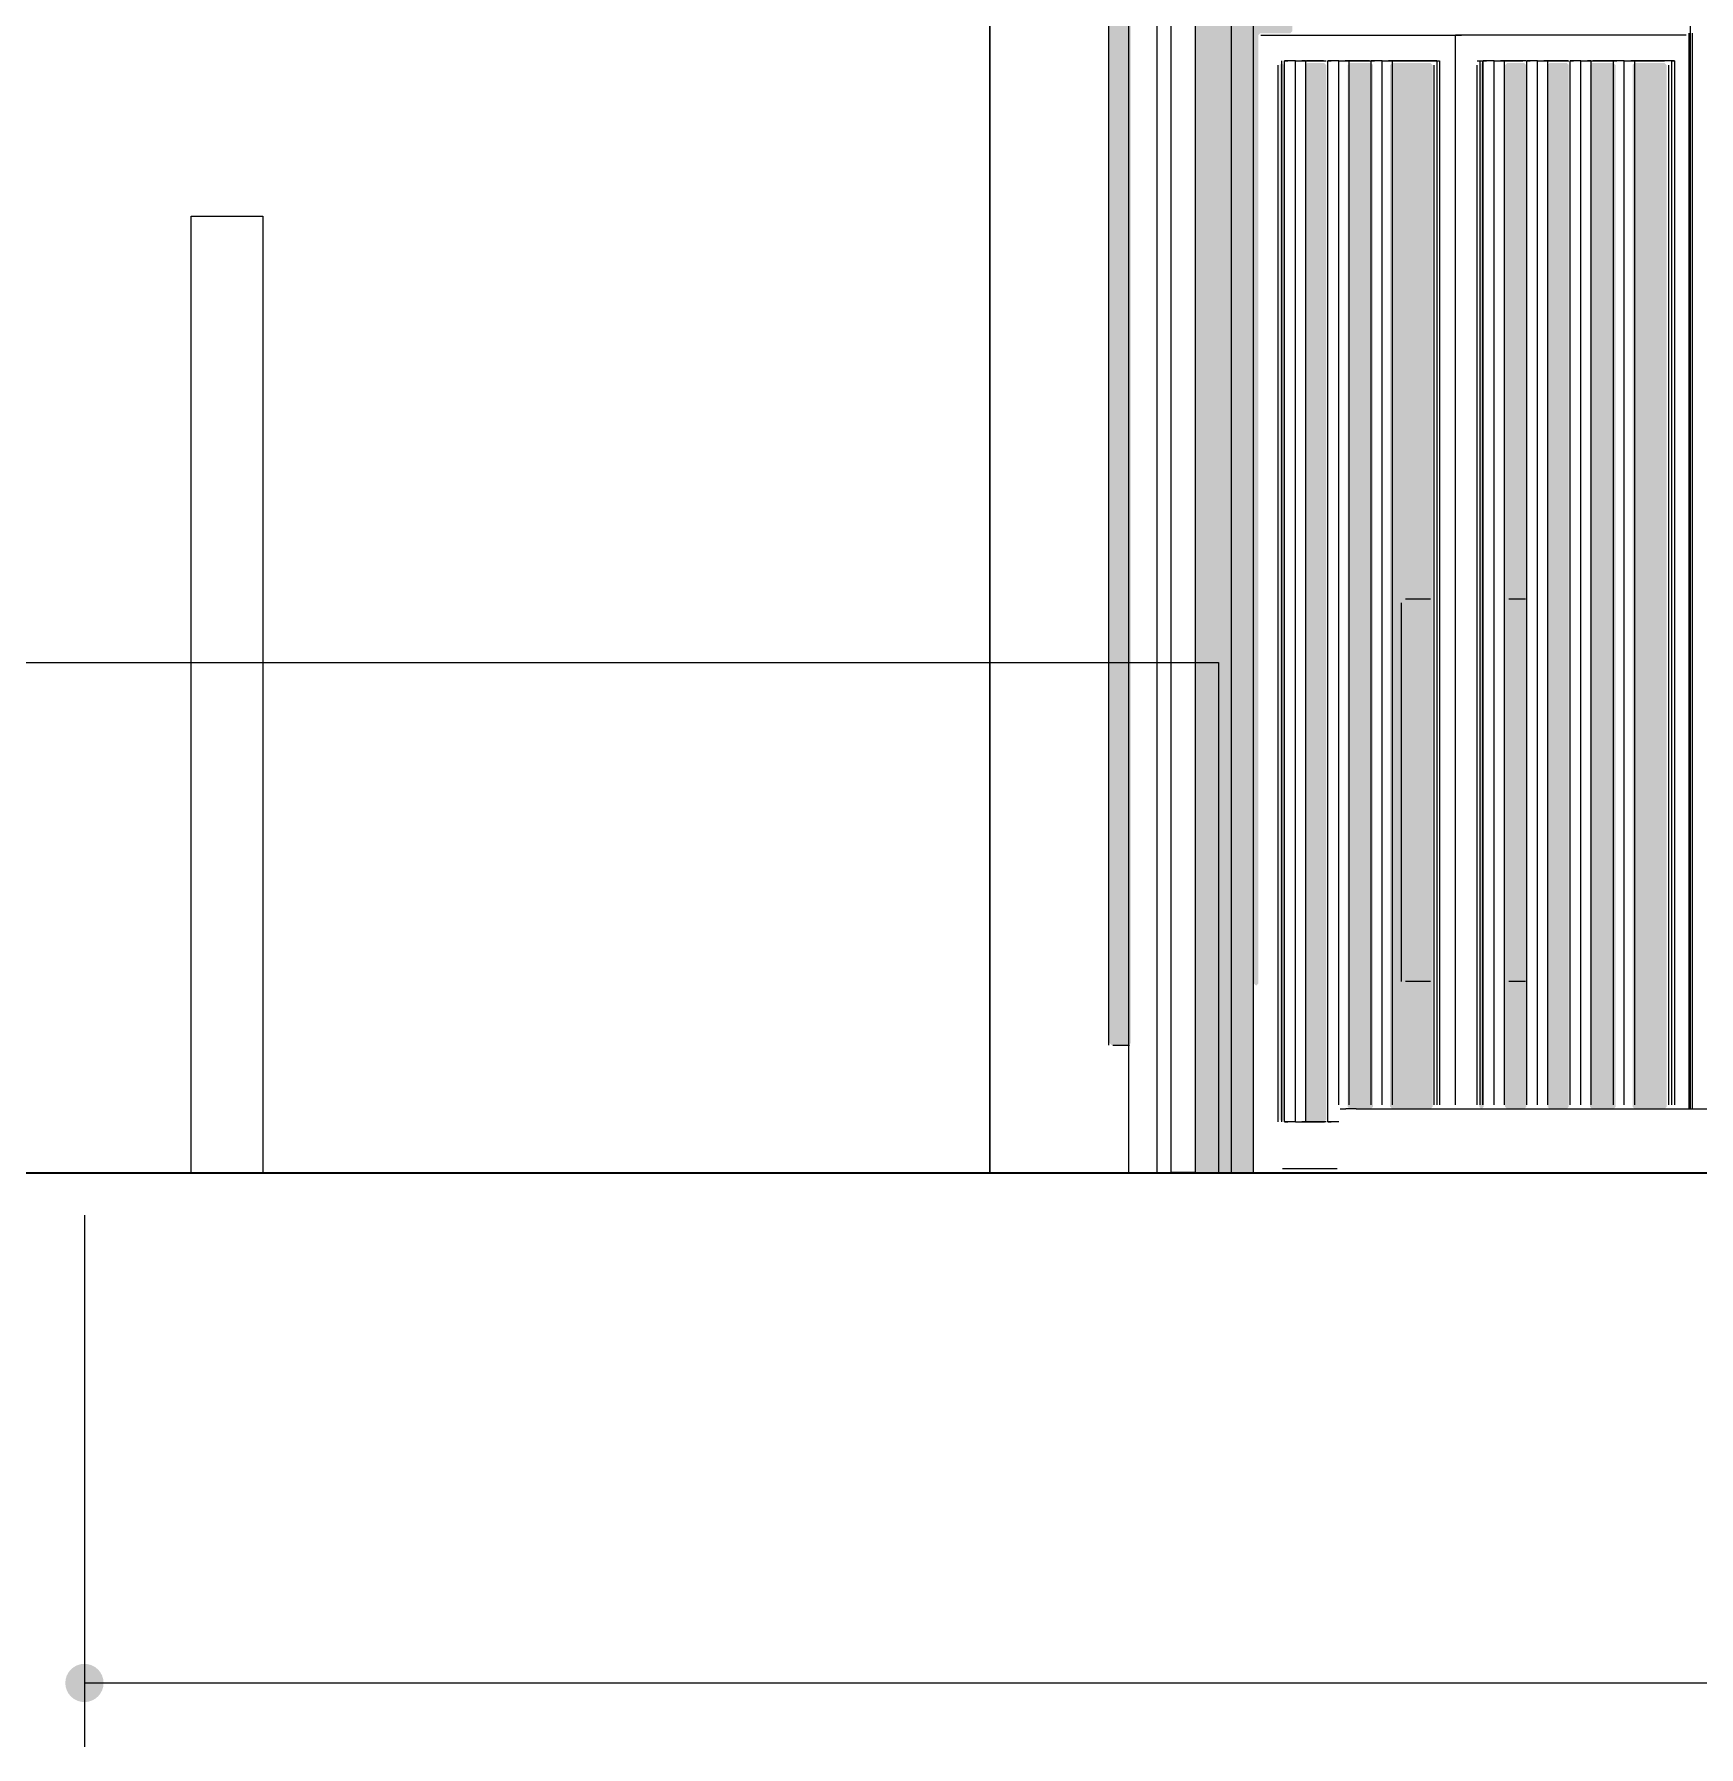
# Model space of a CAD drawing. Header units: millimetres. Extents: x 0 to 84100, y 0 to 59400.
# Drawn here: x 15177 to 19090, y 45297 to 49324 of the extents above; entities that cross this region are included whole.
import ezdxf

# ---------------------------------------------------------------- set-up
doc = ezdxf.new("R2010")
doc.units = ezdxf.units.MM
for name, color, linetype, lineweight in [('01_切断（構造・壁）', 7, 'Continuous', 35), ('09_立面の外形', 7, 'Continuous', 30), ('10_見えがかり', 7, 'Continuous', 13), ('12_見えがかり（ガラス）', 5, 'Continuous', 9), ('50_寸法', 3, 'Continuous', 9)]:
    doc.layers.add(name, color=color, linetype=linetype, lineweight=lineweight)

msp = doc.modelspace()

# ---------------------------------------------------------------- hatches: boundary and pattern name
at = {"layer": '10_見えがかり', "true_color": 0xbdbdbd}
msp.add_hatch(color=8, dxfattribs=at).paths.add_polyline_path([(18044.9, 50671.6), (18044.9, 46651.6), (18039.9, 46646.6), (17909.9, 46646.6), (17904.9, 46651.6), (17904.9, 50671.6), (17909.9, 50676.6), (18039.9, 50676.6)])
at = {"layer": '10_見えがかり', "true_color": 0xe9dcc4}
h = msp.add_hatch(color=8, dxfattribs=at)
h.paths.add_polyline_path([(18204.9, 50621.6), (18204.9, 50501.6), (18194.9, 50491.6), (18194.9, 50431.6), (18184.9, 50421.6), (18184.9, 50371.6), (18174.9, 50361.6), (18174.9, 50321.6), (18164.9, 50311.6), (18164.9, 50301.6), (18154.9, 50291.6), (18164.9, 50281.6), (18149.9, 50266.6), (18129.9, 50266.6), (18119.9, 50256.6), (18099.9, 50256.6), (18084.9, 50241.6), (18084.9, 50201.6), (18074.9, 50191.6), (18074.9, 49391.6), (18079.9, 49386.6), (18129.9, 49386.6), (18134.9, 49381.6), (18134.9, 49331.6), (18129.9, 49326.6), (18059.9, 49326.6), (18054.9, 49321.6), (18054.9, 47091.6), (18049.9, 47086.6), (18044.9, 47091.6), (18044.9, 50201.6), (18054.9, 50211.6), (18054.9, 50251.6), (18074.9, 50271.6), (18064.9, 50281.6), (18064.9, 50291.6), (18074.9, 50301.6), (18074.9, 50341.6), (18084.9, 50351.6), (18084.9, 50391.6), (18094.9, 50401.6), (18094.9, 50451.6), (18104.9, 50461.6), (18104.9, 50521.6), (18114.9, 50531.6), (18114.9, 50571.6), (18104.9, 50581.6), (18104.9, 50661.6), (18109.9, 50666.6), (18189.9, 50666.6), (18194.9, 50661.6), (18194.9, 50631.6)])
h.paths.add_polyline_path([(18089.9, 50286.6), (18084.9, 50281.6), (18089.9, 50276.6), (18129.9, 50276.6), (18134.9, 50281.6), (18129.9, 50286.6)], flags=0)
msp.add_hatch(color=8, dxfattribs=at).paths.add_polyline_path([(17734.9, 50331.6), (17734.9, 50291.6), (17724.9, 50281.6), (17724.9, 50251.6), (17714.9, 50241.6), (17714.9, 50221.6), (17719.9, 50216.6), (17749.9, 50216.6), (17754.9, 50211.6), (17754.9, 46951.6), (17749.9, 46946.6), (17709.9, 46946.6), (17704.9, 46951.6), (17704.9, 50361.6), (17709.9, 50366.6), (17739.9, 50366.6), (17744.9, 50361.6), (17744.9, 50341.6)])
at = {"layer": '12_見えがかり（ガラス）', "true_color": 0xdce9f2}
for points in [[(18114.9, 46771.6), (18109.9, 46766.6), (18104.9, 46771.6), (18104.9, 49251.6), (18109.9, 49256.6), (18114.9, 49251.6)], [(18214.9, 46771.6), (18209.9, 46766.6), (18169.9, 46766.6), (18164.9, 46771.6), (18164.9, 49251.6), (18169.9, 49256.6), (18209.9, 49256.6), (18214.9, 49251.6)], [(18324.9, 46801.6), (18319.9, 46796.6), (18269.9, 46796.6), (18264.9, 46801.6), (18264.9, 49251.6), (18269.9, 49256.6), (18319.9, 49256.6), (18324.9, 49251.6)], [(18464.9, 46801.6), (18459.9, 46796.6), (18369.9, 46796.6), (18364.9, 46801.6), (18364.9, 49251.6), (18369.9, 49256.6), (18459.9, 49256.6), (18464.9, 49251.6)], [(18584.9, 46801.6), (18579.9, 46796.6), (18574.9, 46801.6), (18574.9, 49251.6), (18579.9, 49256.6), (18584.9, 49251.6)], [(18684.9, 46801.6), (18679.9, 46796.6), (18639.9, 46796.6), (18634.9, 46801.6), (18634.9, 49251.6), (18639.9, 49256.6), (18679.9, 49256.6), (18684.9, 49251.6)], [(18784.9, 46801.6), (18779.9, 46796.6), (18739.9, 46796.6), (18734.9, 46801.6), (18734.9, 49251.6), (18739.9, 49256.6), (18779.9, 49256.6), (18784.9, 49251.6)], [(18894.9, 46801.6), (18889.9, 46796.6), (18839.9, 46796.6), (18834.9, 46801.6), (18834.9, 49251.6), (18839.9, 49256.6), (18889.9, 49256.6), (18894.9, 49251.6)], [(19014.9, 46801.6), (19009.9, 46796.6), (18939.9, 46796.6), (18934.9, 46801.6), (18934.9, 49251.6), (18939.9, 49256.6), (19009.9, 49256.6), (19014.9, 49251.6)]]:
    msp.add_hatch(color=8, dxfattribs=at).paths.add_polyline_path(points)
at = {"layer": '50_寸法'}
msp.add_hatch(color=7, dxfattribs=at).paths.add_polyline_path([(15339.9, 45446.6), (15339.1, 45437.8), (15336.5, 45429.3), (15332.3, 45421.6), (15326.7, 45414.7), (15319.9, 45409.2), (15312.1, 45405), (15303.7, 45402.4), (15294.9, 45401.6), (15286.1, 45402.4), (15277.7, 45405), (15269.9, 45409.2), (15263.1, 45414.7), (15257.5, 45421.6), (15253.3, 45429.3), (15250.8, 45437.8), (15249.9, 45446.6), (15250.8, 45455.3), (15253.3, 45463.8), (15257.5, 45471.6), (15263.1, 45478.4), (15269.9, 45484), (15277.7, 45488.1), (15286.1, 45490.7), (15294.9, 45491.6), (15303.7, 45490.7), (15312.1, 45488.1), (15319.9, 45484), (15326.7, 45478.4), (15332.3, 45471.6), (15336.5, 45463.8), (15339.1, 45455.3)])

# ---------------------------------------------------------------- linework, layer by layer
at = {"layer": '01_切断（構造・壁）'}
msp.add_lwpolyline([(12794.9, 46646.6), (67305.1, 46646.6)], dxfattribs=at)
at = {"layer": '09_立面の外形'}
msp.add_lwpolyline([(19322.3, 46646.6), (17619.5, 46646.6), (17615.5, 46646.6), (17610.5, 46646.6), (17603.3, 46646.6), (17602.1, 46646.6), (17596.1, 46646.6), (17595, 46646.6), (17586, 46646.6), (17584.5, 46646.6), (17578, 46646.6), (17573.6, 46646.6), (17565.1, 46646.6), (17561.6, 46646.6), (17548.7, 46646.6), (17512.5, 46646.6), (17507.8, 46646.6), (17498.9, 46646.6), (17494.7, 46646.6), (17486, 46646.6), (17482.5, 46646.6), (17477.1, 46646.6), (17473.9, 46646.6), (17471.4, 46646.6), (17463.1, 46646.6), (17461.5, 46646.6), (17454.7, 46646.6), (17452.6, 46646.6), (17447.3, 46646.6), (17434.2, 46646.6), (17432.7, 46646.6), (17431.2, 46646.6), (17428.1, 46646.6), (17426.9, 46646.6), (17424.9, 46646.6), (17424.4, 46646.6), (17423.8, 46646.6), (17423.8, 49946.6)], dxfattribs=at)
at = {"layer": '10_見えがかり'}
for points in [[(17906.4, 50668.1), (17906.4, 46646.6)], [(17992, 46646.6), (17992, 50668.1)], [(18043.2, 50668.1), (18043.2, 46646.6)], [(19071.1, 46796.6), (19071.1, 50556.6)], [(17849.2, 50233.5), (17849.2, 46647.6)], [(17750.8, 46646.6), (17750.8, 50209.2)], [(17817.5, 46646.6), (17817.5, 50216.6)], [(17703.4, 49314.5), (17703.4, 49496.6)], [(17703.4, 49132.3), (17703.4, 49314.5)], [(18060.9, 49321.6), (18518.3, 49321.6)], [(18518.3, 46806.3), (18518.3, 49321.6)], [(19060.9, 49321.6), (18518.3, 49321.6)], [(18518.3, 49321.6), (18532.3, 49321.6)], [(18518.3, 46806.3), (18518.3, 49321.6)], [(18518.3, 49321.6), (18532.4, 49321.6)], [(19067, 49326.6), (19067, 46797.5)], [(19070.8, 46806.3), (19070.8, 49321.6)], [(19074.9, 49326.6), (19074.9, 46797.5)], [(18142, 49261.6), (18116.5, 49261.6)], [(18116.5, 46766.6), (18116.5, 49261.6)], [(18116.5, 49261.6), (18124.4, 49261.6)], [(18142, 46766.6), (18142, 49261.6)], [(18142, 49261.6), (18165.6, 49261.6)], [(18165.6, 49261.6), (18157.1, 49261.6)], [(18161.2, 49261.6), (18210.6, 49261.6)], [(18165.6, 49261.6), (18165.6, 46766.6)], [(18244, 49261.6), (18218.5, 49261.6)], [(18218.5, 46766.6), (18218.5, 49261.6)], [(18218.5, 49261.6), (18226.4, 49261.6)], [(18244, 46806.5), (18244, 49261.6)], [(18244, 49261.6), (18267.6, 49261.6)], [(18267.6, 49261.6), (18259.1, 49261.6)], [(18259.9, 49261.6), (18319.2, 49261.6)], [(18267.6, 49261.6), (18267.6, 46806.5)], [(18346, 49261.6), (18320.5, 49261.6)], [(18320.5, 46806.5), (18320.5, 49261.6)], [(18320.5, 49261.6), (18328.4, 49261.6)], [(18346, 46806.5), (18346, 49261.6)], [(18346, 49261.6), (18369.6, 49261.6)], [(18358.7, 49261.6), (18457.5, 49261.6)], [(18369.6, 49261.6), (18361.1, 49261.6)], [(18369.6, 49261.6), (18369.6, 46806.5)], [(18569.3, 49261.6), (18579.1, 49261.6)], [(18569.3, 49261.6), (18583.3, 49261.6)], [(18609.5, 49261.6), (18584, 49261.6)], [(18584, 46806.5), (18584, 49261.6)], [(18584, 49261.6), (18591.8, 49261.6)], [(18609.5, 46806.5), (18609.5, 49261.6)], [(18609.5, 49261.6), (18633.1, 49261.6)], [(18633.1, 49261.6), (18624.6, 49261.6)], [(18628.1, 49261.6), (18677, 49261.6)], [(18633.1, 49261.6), (18633.1, 46806.5)], [(18711.5, 49261.6), (18686, 49261.6)], [(18686, 46806.5), (18686, 49261.6)], [(18686, 49261.6), (18693.8, 49261.6)], [(18711.5, 46806.5), (18711.5, 49261.6)], [(18711.5, 49261.6), (18735.1, 49261.6)], [(18726, 49261.6), (18784.8, 49261.6)], [(18735.1, 49261.6), (18726.6, 49261.6)], [(18735.1, 49261.6), (18735.1, 46806.5)], [(18813.5, 49261.6), (18788, 49261.6)], [(18788, 46806.5), (18788, 49261.6)], [(18788, 49261.6), (18795.8, 49261.6)], [(18813.5, 46806.5), (18813.5, 49261.6)], [(18813.5, 49261.6), (18837.1, 49261.6)], [(18837.1, 49261.6), (18828.6, 49261.6)], [(18833.7, 49261.6), (18892.5, 49261.6)], [(18837.1, 49261.6), (18837.1, 46806.5)], [(18915.5, 49261.6), (18890, 49261.6)], [(18890, 46806.5), (18890, 49261.6)], [(18890, 49261.6), (18897.8, 49261.6)], [(18915.5, 46806.5), (18915.5, 49261.6)], [(18915.5, 49261.6), (18939.1, 49261.6)], [(18939.1, 49261.6), (18930.6, 49261.6)], [(18931.6, 49261.6), (19010, 49261.6)], [(18939.1, 49261.6), (18939.1, 46806.5)], [(18101.9, 46766.6), (18101.9, 49251.6)], [(18467.4, 49251.6), (18467.4, 46806.5)], [(18569.3, 46806.5), (18569.3, 49251.6)], [(19019.8, 46806.5), (19019.8, 49251.6)], [(17703.4, 48950.2), (17703.4, 49132.3)], [(17703.4, 48768), (17703.4, 48950.2)], [(17703.4, 48585.9), (17703.4, 48768)], [(17703.4, 48403.7), (17703.4, 48585.9)], [(17703.4, 48221.6), (17703.4, 48403.7)], [(17703.4, 48039.4), (17703.4, 48221.6)], [(17703.4, 47857.3), (17703.4, 48039.4)], [(18391.4, 47096.6), (18391.4, 47986.6)], [(18401.1, 47996.6), (18459.4, 47996.6)], [(18644.1, 47996.6), (18682.9, 47996.6)], [(17703.5, 47675.1), (17703.4, 47857.3)], [(17703.5, 47493), (17703.5, 47675.1)], [(17703.5, 47310.9), (17703.5, 47493)], [(17703.5, 47128.7), (17703.5, 47310.9)], [(17703.5, 46946.6), (17703.5, 47128.7)], [(18459.4, 47096.6), (18401.1, 47096.6)], [(18682.9, 47096.6), (18644.1, 47096.6)], [(17713, 46946.6), (17750.9, 46946.6)], [(17713.1, 46946.6), (17751.8, 46946.6)], [(18142, 46766.6), (18116.5, 46766.6)], [(18116.5, 46766.6), (18124.4, 46766.6)], [(18142, 46766.6), (18165.6, 46766.6)], [(18165.6, 46766.6), (18157.1, 46766.6)], [(18161.2, 46766.6), (18210.6, 46766.6)], [(18244, 46766.6), (18218.5, 46766.6)], [(18218.5, 46766.6), (18226.4, 46766.6)], [(18247.4, 46796.6), (18252.9, 46796.6)], [(18252.9, 46796.6), (18261.1, 46796.6)], [(18271.8, 46796.6), (18261.1, 46796.6)], [(18285, 46796.6), (18271.8, 46796.6)], [(18285, 46796.6), (18300.6, 46796.6)], [(18300.6, 46796.6), (18318.6, 46796.6)], [(18318.7, 46796.6), (18339, 46796.6)], [(18339, 46796.6), (18361.5, 46796.6)], [(18361.6, 46796.6), (18386.2, 46796.6)], [(18386.2, 46796.6), (18412.9, 46796.6)], [(18412.9, 46796.6), (18441.5, 46796.6)], [(18441.5, 46796.6), (18471.8, 46796.6)], [(18471.8, 46796.6), (18503.8, 46796.6)], [(18503.8, 46796.6), (18537.2, 46796.6)], [(18537.2, 46796.6), (18618.2, 46796.6)], [(18618.2, 46796.6), (18621, 46796.6)], [(18621, 46796.6), (18770.2, 46796.6)], [(18770.2, 46796.6), (18773, 46796.6)], [(18773, 46796.6), (18922.4, 46796.6)], [(18922.4, 46796.6), (18925.2, 46796.6)], [(18925.2, 46796.6), (19074.7, 46796.6)], [(19074.7, 46796.6), (19077.6, 46796.6)], [(19077.6, 46796.6), (19227.2, 46796.6)], [(17424.4, 46646.6), (17426.9, 46646.6)], [(17424.4, 46646.6), (17433.8, 46646.6)], [(17426.9, 46646.6), (17431.2, 46646.6)], [(17431.2, 46646.6), (17437.1, 46646.6)], [(17431.2, 46646.6), (17450.4, 46646.6)], [(17437.1, 46646.6), (17444.3, 46646.6)], [(17437.1, 46646.6), (17466.6, 46646.6)], [(17444.3, 46646.6), (17452.6, 46646.6)], [(17444.3, 46646.6), (17584.5, 46646.6)], [(17452.6, 46646.6), (17461.5, 46646.6)], [(17452.6, 46646.6), (17584.5, 46646.6)], [(17461.5, 46646.6), (17471.4, 46646.6)], [(17461.5, 46646.6), (17584.5, 46646.6)], [(17471.4, 46646.6), (17482.5, 46646.6)], [(17471.4, 46646.6), (17584.5, 46646.6)], [(17482.5, 46646.6), (17494.7, 46646.6)], [(17482.5, 46646.6), (17584.5, 46646.6)], [(17494.7, 46646.6), (17507.8, 46646.6)], [(17494.7, 46646.6), (17584.5, 46646.6)], [(17507.8, 46646.6), (17521.4, 46646.6)], [(17507.8, 46646.6), (17584.5, 46646.6)], [(17521.4, 46646.6), (17535.1, 46646.6)], [(17521.4, 46646.6), (17584.5, 46646.6)], [(17535.1, 46646.6), (17548.7, 46646.6)], [(17535.4, 46646.6), (17584.5, 46646.6)], [(17546.2, 46646.6), (17584.5, 46646.6)], [(17548.7, 46646.6), (17561.6, 46646.6)], [(17556.1, 46646.6), (17584.5, 46646.6)], [(17556.2, 46646.6), (17584.5, 46646.6)], [(17561.6, 46646.6), (17573.6, 46646.6)], [(17564.6, 46646.6), (17584.5, 46646.6)], [(17565, 46646.6), (17584.5, 46646.6)], [(17565.5, 46646.6), (17584.5, 46646.6)], [(17573.6, 46646.6), (17584.5, 46646.6)], [(17574.6, 46646.6), (17584.5, 46646.6)], [(17574.6, 46646.6), (17584.5, 46646.6)], [(17575.1, 46646.6), (17584.5, 46646.6)], [(17575.2, 46646.6), (17584.5, 46646.6)], [(17602.1, 46646.6), (17584.5, 46646.6)], [(17614.9, 46646.6), (17584.5, 46646.6)], [(17619.5, 46646.6), (17584.5, 46646.6)], [(17623.8, 46646.6), (17584.5, 46646.6)], [(17593.5, 46646.6), (17584.5, 46646.6)], [(17592.5, 46646.6), (17584.5, 46646.6)], [(17584.5, 46646.6), (17594, 46646.6)], [(17602.1, 46646.6), (17594, 46646.6)], [(17602.1, 46646.6), (17609, 46646.6)], [(17609, 46646.6), (17614.9, 46646.6)], [(17614.9, 46646.6), (17619.5, 46646.6)], [(17619.5, 46646.6), (17622.5, 46646.6)], [(17622.5, 46646.6), (17623.8, 46646.6)], [(17633.2, 46646.6), (17750.8, 46646.6)], [(17810.5, 46646.6), (17750.8, 46646.6)], [(17827.4, 46646.6), (17817.5, 46646.6)], [(17817.5, 46646.6), (17895.4, 46646.6)], [(17849.2, 46647.6), (17857.1, 46647.6)], [(17849.2, 46647.6), (17897, 46647.6)], [(17857.1, 46647.6), (17904.9, 46647.6)], [(17906.4, 46646.6), (17992, 46646.6)], [(17906.4, 46646.6), (17914.9, 46646.6)], [(17992, 46646.6), (18043.2, 46646.6)], [(18033.7, 46646.6), (18043.2, 46646.6)], [(18050.9, 46646.6), (18101.9, 46646.6)], [(18050.9, 46646.6), (18057.9, 46646.6)], [(18061.1, 46646.6), (18051.2, 46646.6)], [(18101.9, 46646.6), (18108.9, 46646.6)], [(18111.8, 46656.6), (18240.2, 46656.6)], [(18247.4, 46646.6), (18244.5, 46646.6)], [(18247.4, 46646.6), (18252.9, 46646.6)], [(18261.1, 46646.6), (18252.9, 46646.6)], [(18271.8, 46646.6), (18261.1, 46646.6)], [(18285, 46646.6), (18271.8, 46646.6)], [(18300.6, 46646.6), (18285, 46646.6)], [(18300.6, 46646.6), (18318.6, 46646.6)], [(18318.7, 46646.6), (18339, 46646.6)], [(18339, 46646.6), (18361.5, 46646.6)], [(18361.6, 46646.6), (18386.2, 46646.6)], [(18386.2, 46646.6), (18412.9, 46646.6)], [(18412.9, 46646.6), (18441.5, 46646.6)], [(18441.5, 46646.6), (18471.8, 46646.6)], [(18471.8, 46646.6), (18503.8, 46646.6)], [(18503.8, 46646.6), (18537.2, 46646.6)], [(18537.2, 46646.6), (18618.2, 46646.6)], [(18618.2, 46646.6), (18621, 46646.6)], [(18621, 46646.6), (18770.2, 46646.6)], [(18770.2, 46646.6), (18773, 46646.6)], [(18773, 46646.6), (18922.4, 46646.6)], [(18922.4, 46646.6), (18925.2, 46646.6)], [(18925.2, 46646.6), (19074.7, 46646.6)], [(19074.7, 46646.6), (19077.6, 46646.6)], [(19077.6, 46646.6), (19227.2, 46646.6)]]:
    msp.add_lwpolyline(points, dxfattribs=at)
at = {"layer": '12_立面_外構・樹木'}
for points in [[(15545.5, 46646.6), (15545.5, 46646.9), (15545.5, 48896.2), (15545.5, 48896.6), (15545.8, 48896.6), (15713.7, 48896.6), (15714.1, 48896.6), (15714.1, 48896.2), (15714.1, 46646.9), (15714.1, 46646.6), (15713.7, 46646.6), (15545.8, 46646.6), (15545.5, 46646.6)], [(14391.2, 46646.6), (14391.2, 46646.9), (14391.2, 47846.2), (14391.2, 47846.6), (14391.5, 47846.6), (17961, 47846.6), (17961.4, 47846.6), (17961.4, 47846.2), (17961.4, 46646.9), (17961.4, 46646.6), (17961, 46646.6), (14391.5, 46646.6), (14391.2, 46646.6)]]:
    msp.add_lwpolyline(points, dxfattribs=at)
at = {"layer": '12_見えがかり（ガラス）'}
for points in [[(18109.3, 49261.6), (18109.3, 46766.6)], [(18208, 49261.6), (18168.5, 49261.6)], [(18174.8, 49261.6), (18214.4, 49261.6)], [(18316.7, 49261.6), (18267.3, 49261.6)], [(18273.6, 49261.6), (18323, 49261.6)], [(18474.7, 49261.6), (18366.1, 49261.6)], [(18372.4, 49261.6), (18481, 49261.6)], [(18474.7, 49261.6), (18474.7, 46806.5)], [(18474.7, 49261.6), (18481, 49261.6)], [(18481, 49261.6), (18481, 46806.5)], [(18576.7, 46806.5), (18576.7, 49261.6)], [(18576.7, 49261.6), (18583, 49261.6)], [(18583, 46806.5), (18583, 49261.6)], [(18684.4, 49261.6), (18625.6, 49261.6)], [(18680.9, 49261.6), (18641.7, 49261.6)], [(18782.3, 49261.6), (18733.4, 49261.6)], [(18890, 49261.6), (18841.1, 49261.6)], [(19027.1, 49261.6), (18939, 49261.6)], [(19033.4, 49261.6), (18964.9, 49261.6)], [(19027.1, 46806.5), (19027.1, 49261.6)], [(19027.1, 49261.6), (19033.4, 49261.6)], [(19033.4, 49261.6), (19033.4, 46806.5)], [(18214.4, 46766.6), (18165, 46766.6)], [(18208, 46766.6), (18168.5, 46766.6)]]:
    msp.add_lwpolyline(points, dxfattribs=at)
at = {"layer": '50_寸法'}
for points in [[(15294.9, 46546.6), (15294.9, 45296.6)], [(15294.9, 45446.6), (64805.1, 45446.6)]]:
    msp.add_lwpolyline(points, dxfattribs=at)

doc.saveas('drawing.dxf')
